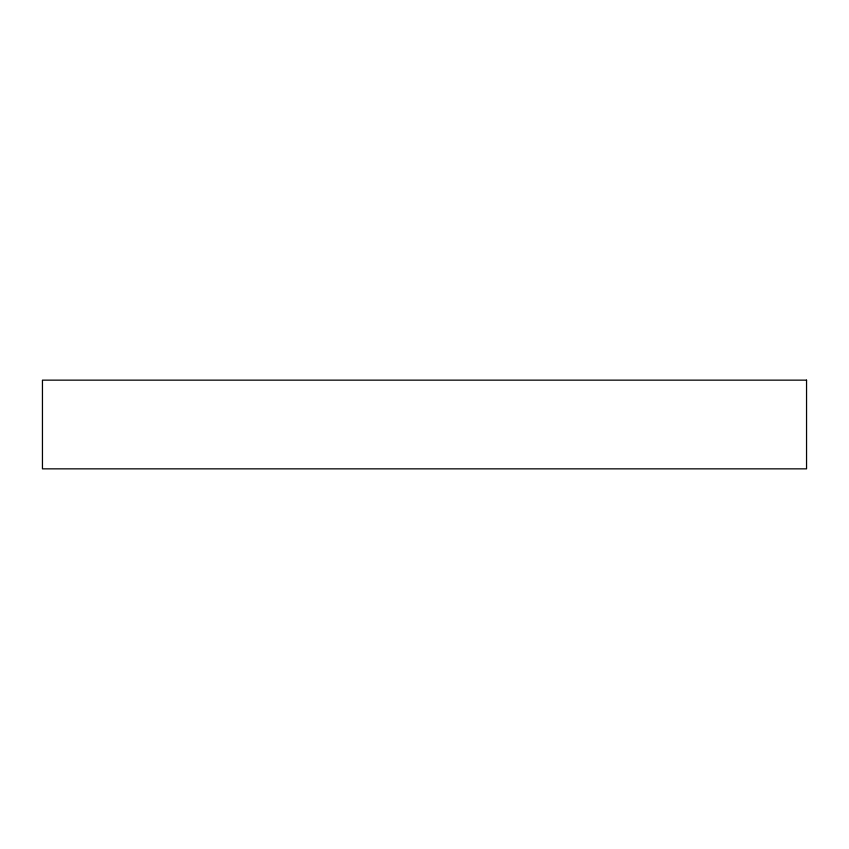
<?xml version="1.0" encoding="UTF-8"?>
<svg xmlns="http://www.w3.org/2000/svg" width="849" height="849" viewBox="0 0 849 849"><rect width="100%" height="100%" fill="white"/><g stroke="black" fill="none" stroke-linecap="round" stroke-linejoin="round"><path stroke-width="1.27" d="M806.55 380.15L42.45 380.15L42.45 468.85L806.55 468.85L806.55 380.15"/></g></svg>
